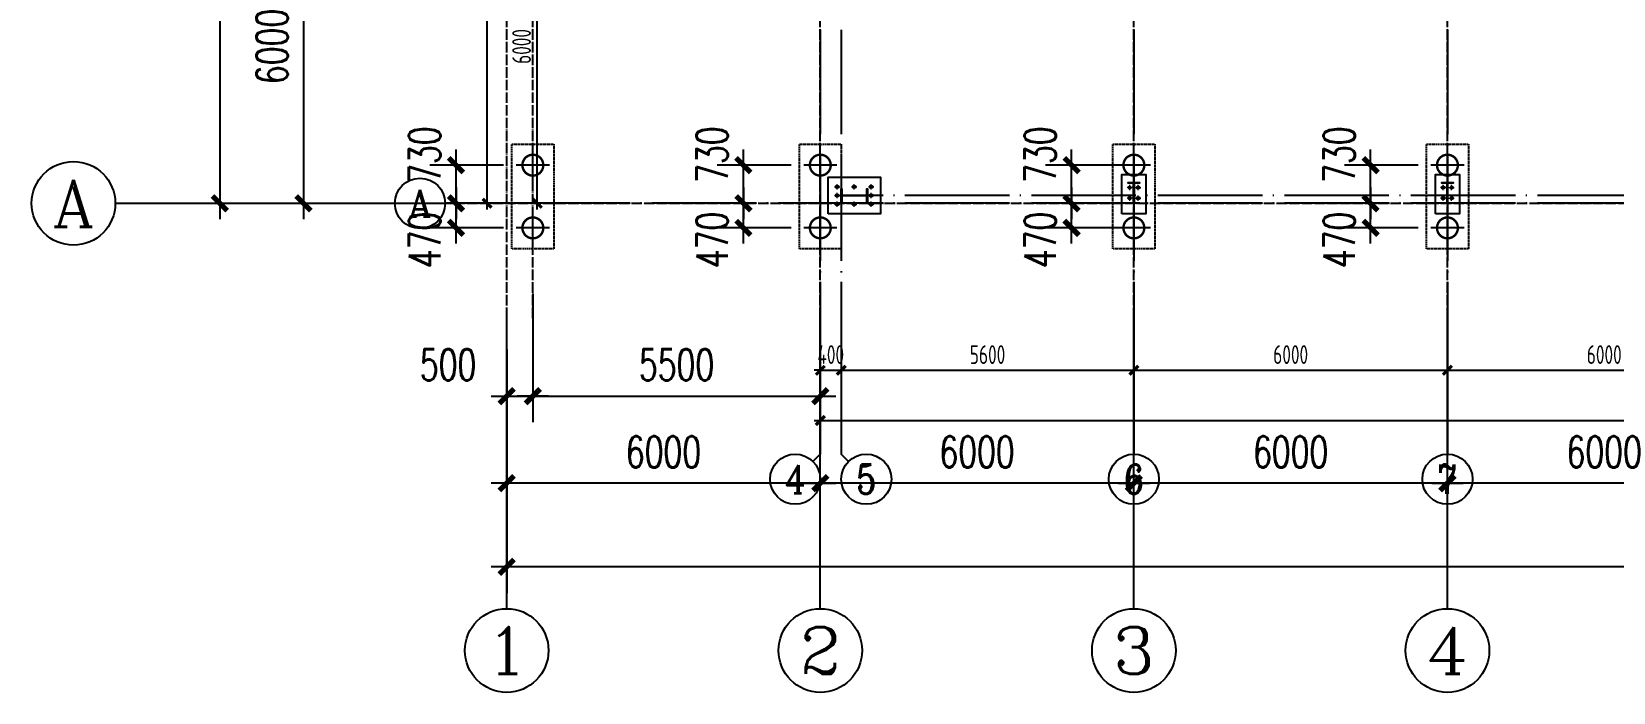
# Model space of a CAD drawing. Extents: x -1389621 to 57380, y -92505 to 283644.
# Drawn here: x -1389621 to -1359356, y -19890 to -7252 of the extents above; entities that cross this region are included whole.
import ezdxf
from ezdxf.enums import TextEntityAlignment as Align

# ---------------------------------------------------------------- set-up
doc = ezdxf.new("R2010")
doc.units = 0
doc.header["$LTSCALE"] = 100
doc.header["$MEASUREMENT"] = 0
for name, pattern in [('CENTERX2', [101.6, 63.5, -12.7, 12.7, -12.7]), ('DASH', [0.35, 0.25, -0.1]), ('DOTE', [2.42, 2, -0.2, 0.02, -0.2])]:
    doc.linetypes.add(name, pattern=pattern)
doc.layers.get('0').update_dxf_attribs({"linetype": 'CONTINUOUS'})
doc.layers.get('Defpoints').update_dxf_attribs({"linetype": 'CONTINUOUS'})
for name, color, linetype in [('11000', 4, 'CONTINUOUS'), ('AXIS', 3, 'CONTINUOUS'), ('AXIS_TEXT', 7, 'CONTINUOUS'), ('DIM', 3, 'CONTINUOUS'), ('DOTE', 1, 'DOTE'), ('PUB_DIM', 3, 'CONTINUOUS'), ('单桩', 6, 'CONTINUOUS'), ('承台', 2, 'CONTINUOUS'), ('柱子', 3, 'CONTINUOUS'), ('短柱', 2, 'CONTINUOUS')]:
    doc.layers.add(name, color=color, linetype=linetype)
doc.layers.add('轴线', color=1, linetype='CENTERX2', lineweight=13)
doc.styles.add('_TCH_AXIS', font='COMPLEX', dxfattribs={"bigfont": 'GBCBIG'})
doc.styles.add('COMPLEX', font='COMPLEX')
doc.styles.add('DIM_FONT', font='SIMPLEX', dxfattribs={"width": 0.7, "bigfont": 'GBCBIG'})
doc.styles.add('TSSD_Dimension', font='tssdeng.shx', dxfattribs={"width": 0.7, "bigfont": 'hztxt.shx'})
doc.dimstyles.new('AXIS200', dxfattribs={"dimscale": 2, "dimtxt": 300, "dimasz": 1, "dimexe": 250, "dimexo": 300, "dimgap": 150, "dimtad": 1, "dimdec": 0, "dimzin": 0, "dimdsep": 46, "dimtxsty": 'DIM_FONT', "dimblk": '_DIMX', "dimcen": 0.09, "dimse1": 1, "dimse2": 1, "dimclrt": 7, "dimadec": 0, "dimazin": 0, "dimtfac": 1, "dimtdec": 0, "dimtix": 1, "dimtmove": 2, "dimatfit": 3, "dimldrblk": '_DIMX', "dimfxl": 0, "dimtolj": 1, "dimtzin": 0, "dimarcsym": 0})
doc.dimstyles.new('DIMA200', dxfattribs={"dimscale": 2, "dimtxt": 300, "dimasz": 1, "dimexe": 250, "dimexo": 300, "dimgap": 150, "dimtad": 1, "dimdec": 0, "dimzin": 0, "dimdsep": 46, "dimtxsty": 'DIM_FONT', "dimblk": '_DIMX', "dimcen": 0.09, "dimse1": 1, "dimclrt": 7, "dimadec": 0, "dimazin": 0, "dimtfac": 1, "dimtdec": 0, "dimtix": 1, "dimtmove": 2, "dimatfit": 3, "dimldrblk": '_DIMX', "dimfxl": 0, "dimtolj": 1, "dimtzin": 0, "dimarcsym": 0})
doc.dimstyles.new('DIMB200', dxfattribs={"dimscale": 2, "dimtxt": 300, "dimasz": 1, "dimexe": 250, "dimexo": 300, "dimgap": 150, "dimtad": 1, "dimdec": 0, "dimzin": 0, "dimdsep": 46, "dimtxsty": 'DIM_FONT', "dimblk": '_DIMX', "dimcen": 0.09, "dimse2": 1, "dimclrt": 7, "dimadec": 0, "dimazin": 0, "dimtfac": 1, "dimtdec": 0, "dimtix": 1, "dimtmove": 2, "dimatfit": 3, "dimldrblk": '_DIMX', "dimfxl": 0, "dimtolj": 1, "dimtzin": 0, "dimarcsym": 0})
doc.dimstyles.new('DIMN200', dxfattribs={"dimscale": 2, "dimtxt": 300, "dimasz": 1, "dimexe": 250, "dimexo": 300, "dimgap": 150, "dimtad": 1, "dimdec": 0, "dimzin": 0, "dimdsep": 46, "dimtxsty": 'DIM_FONT', "dimblk": '_DIMX', "dimcen": 0.09, "dimclrt": 7, "dimadec": 0, "dimazin": 0, "dimtfac": 1, "dimtdec": 0, "dimtix": 1, "dimtmove": 2, "dimatfit": 3, "dimldrblk": '_DIMX', "dimfxl": 0, "dimtolj": 1, "dimtzin": 0, "dimarcsym": 0})
doc.dimstyles.new('TSSD_100_100', dxfattribs={"dimtxt": 300, "dimasz": 100, "dimexe": 100, "dimexo": 250, "dimgap": 100, "dimtad": 1, "dimdec": 0, "dimzin": 0, "dimdsep": 46, "dimtxsty": 'TSSD_Dimension', "dimblk": 'ARCHTICK', "dimblk1": 'ARCHTICK', "dimblk2": 'ARCHTICK', "dimcen": 0, "dimdle": 100, "dimclrt": 7, "dimadec": 0, "dimazin": 0, "dimtfac": 1, "dimtdec": 0, "dimtix": 1, "dimtmove": 2, "dimatfit": 3, "dimfxl": 0, "dimtolj": 1, "dimtzin": 0, "dimarcsym": 0})

# ---------------------------------------------------------------- blocks, each defined once
blk = doc.blocks.new('_ArchTick')
at = {"color": 0, "linetype": 'ByBlock'}
blk.add_lwpolyline([(-0.71, -0.71, 0.5, 0.5, 0), (0.71, 0.71, 0.5, 0.5, 0)], format="xyseb", dxfattribs=at)
blk = doc.blocks.new('*D945')
at = {"layer": 'Defpoints', "color": 0, "ltscale": 100}
for p in [(-450858, 83067), (-449364, 83067), (-449364, 77067)]:
    blk.add_point(p, dxfattribs=at)
at = {"layer": 'DIM', "color": 0, "lineweight": -2, "ltscale": 100}
for p, q in [((-449664, 83067), (-450978, 83067)), ((-450858, 76947), (-450858, 83187)), ((-449664, 77067), (-450978, 77067))]:
    blk.add_line(p, q, dxfattribs=at)
at = {"layer": 'DIM', "color": 0, "lineweight": -2, "ltscale": 100, "xscale": 120, "yscale": 120, "zscale": 120}
for p, rotation in [((-450858, 83067), 90), ((-450858, 77067), 270)]:
    blk.add_blockref('_ArchTick', p, dxfattribs=dict(at, rotation=rotation))
at = {"layer": 'DIM', "color": 7, "ltscale": 100, "insert": (-451158, 80067), "char_height": 360, "attachment_point": 5, "rotation": 90, "style": 'TSSD_Dimension'}
blk.add_mtext('\\A1;6000', dxfattribs=at)
blk = doc.blocks.new('*D957')
at = {"layer": 'Defpoints', "color": 0, "ltscale": 100}
for p in [(-451818, 149067), (-449124, 149067), (-449124, 77067)]:
    blk.add_point(p, dxfattribs=at)
at = {"layer": 'DIM', "color": 0, "lineweight": -2, "ltscale": 100}
for p, q in [((-449424, 149067), (-451938, 149067)), ((-451818, 76947), (-451818, 149187)), ((-449424, 77067), (-451938, 77067))]:
    blk.add_line(p, q, dxfattribs=at)
at = {"layer": 'DIM', "color": 0, "lineweight": -2, "ltscale": 100, "xscale": 120, "yscale": 120, "zscale": 120}
for p, rotation in [((-451818, 149067), 90), ((-451818, 77067), 270)]:
    blk.add_blockref('_ArchTick', p, dxfattribs=dict(at, rotation=rotation))
at = {"layer": 'DIM', "color": 7, "ltscale": 100, "insert": (-452118, 113067), "char_height": 360, "attachment_point": 5, "rotation": 90, "style": 'TSSD_Dimension'}
blk.add_mtext('\\A1;72000', dxfattribs=at)
blk = doc.blocks.new('*D971')
at = {"layer": 'Defpoints', "color": 0, "ltscale": 100}
for p in [(-445442, 75567), (-445042, 75567), (-445042, 73873)]:
    blk.add_point(p, dxfattribs=at)
at = {"layer": 'DIM', "color": 0, "lineweight": -2, "ltscale": 100}
for p, q in [((-445442, 75267), (-445442, 73753)), ((-445042, 75267), (-445042, 73753)), ((-445442, 73873), (-445562, 73873)), ((-445442, 73873), (-445042, 73873)), ((-445042, 73873), (-444922, 73873))]:
    blk.add_line(p, q, dxfattribs=at)
at = {"layer": 'DIM', "color": 0, "lineweight": -2, "ltscale": 100, "xscale": 120, "yscale": 120, "zscale": 120}
blk.add_blockref('_ArchTick', (-445442, 73873), dxfattribs=at)
at = {"layer": 'DIM', "color": 0, "lineweight": -2, "ltscale": 100, "xscale": 120, "yscale": 120, "zscale": 120, "rotation": 180}
blk.add_blockref('_ArchTick', (-445042, 73873), dxfattribs=at)
at = {"layer": 'DIM', "color": 7, "ltscale": 100, "insert": (-445242, 74173), "char_height": 360, "attachment_point": 5, "style": 'TSSD_Dimension'}
blk.add_mtext('\\A1;400', dxfattribs=at)
blk = doc.blocks.new('*D972')
at = {"layer": 'Defpoints', "color": 0, "ltscale": 100}
for p in [(-445042, 75567), (-439442, 75567), (-439442, 73873)]:
    blk.add_point(p, dxfattribs=at)
at = {"layer": 'DIM', "color": 0, "lineweight": -2, "ltscale": 100}
for p, q in [((-445042, 75267), (-445042, 73753)), ((-439442, 75267), (-439442, 73753)), ((-445162, 73873), (-439322, 73873))]:
    blk.add_line(p, q, dxfattribs=at)
at = {"layer": 'DIM', "color": 0, "lineweight": -2, "ltscale": 100, "xscale": 120, "yscale": 120, "zscale": 120, "rotation": 180}
blk.add_blockref('_ArchTick', (-445042, 73873), dxfattribs=at)
at = {"layer": 'DIM', "color": 0, "lineweight": -2, "ltscale": 100, "xscale": 120, "yscale": 120, "zscale": 120}
blk.add_blockref('_ArchTick', (-439442, 73873), dxfattribs=at)
at = {"layer": 'DIM', "color": 7, "ltscale": 100, "insert": (-442242, 74173), "char_height": 360, "attachment_point": 5, "style": 'TSSD_Dimension'}
blk.add_mtext('\\A1;5600', dxfattribs=at)
blk = doc.blocks.new('*D973')
at = {"layer": 'Defpoints', "color": 0, "ltscale": 100}
for p in [(-439442, 75567), (-433442, 75567), (-433442, 73873)]:
    blk.add_point(p, dxfattribs=at)
at = {"layer": 'DIM', "color": 0, "lineweight": -2, "ltscale": 100}
for p, q in [((-439442, 75267), (-439442, 73753)), ((-433442, 75267), (-433442, 73753)), ((-439562, 73873), (-433322, 73873))]:
    blk.add_line(p, q, dxfattribs=at)
at = {"layer": 'DIM', "color": 0, "lineweight": -2, "ltscale": 100, "xscale": 120, "yscale": 120, "zscale": 120, "rotation": 180}
blk.add_blockref('_ArchTick', (-439442, 73873), dxfattribs=at)
at = {"layer": 'DIM', "color": 0, "lineweight": -2, "ltscale": 100, "xscale": 120, "yscale": 120, "zscale": 120}
blk.add_blockref('_ArchTick', (-433442, 73873), dxfattribs=at)
at = {"layer": 'DIM', "color": 7, "ltscale": 100, "insert": (-436442, 74173), "char_height": 360, "attachment_point": 5, "style": 'TSSD_Dimension'}
blk.add_mtext('\\A1;6000', dxfattribs=at)
blk = doc.blocks.new('*D974')
at = {"layer": 'Defpoints', "color": 0, "ltscale": 100}
for p in [(-433442, 75567), (-427442, 75567), (-427442, 73873)]:
    blk.add_point(p, dxfattribs=at)
at = {"layer": 'DIM', "color": 0, "lineweight": -2, "ltscale": 100}
for p, q in [((-433442, 75267), (-433442, 73753)), ((-427442, 75267), (-427442, 73753)), ((-433562, 73873), (-427322, 73873))]:
    blk.add_line(p, q, dxfattribs=at)
at = {"layer": 'DIM', "color": 0, "lineweight": -2, "ltscale": 100, "xscale": 120, "yscale": 120, "zscale": 120, "rotation": 180}
blk.add_blockref('_ArchTick', (-433442, 73873), dxfattribs=at)
at = {"layer": 'DIM', "color": 0, "lineweight": -2, "ltscale": 100, "xscale": 120, "yscale": 120, "zscale": 120}
blk.add_blockref('_ArchTick', (-427442, 73873), dxfattribs=at)
at = {"layer": 'DIM', "color": 7, "ltscale": 100, "insert": (-430442, 74173), "char_height": 360, "attachment_point": 5, "style": 'TSSD_Dimension'}
blk.add_mtext('\\A1;6000', dxfattribs=at)
blk = doc.blocks.new('*D978')
at = {"layer": 'Defpoints', "color": 0, "ltscale": 100}
for p in [(-445442, 75807), (-409442, 75807), (-409442, 72913)]:
    blk.add_point(p, dxfattribs=at)
at = {"layer": 'DIM', "color": 0, "lineweight": -2, "ltscale": 100}
for p, q in [((-445442, 75507), (-445442, 72793)), ((-409442, 75507), (-409442, 72793)), ((-445562, 72913), (-409322, 72913))]:
    blk.add_line(p, q, dxfattribs=at)
at = {"layer": 'DIM', "color": 0, "lineweight": -2, "ltscale": 100, "xscale": 120, "yscale": 120, "zscale": 120, "rotation": 180}
blk.add_blockref('_ArchTick', (-445442, 72913), dxfattribs=at)
at = {"layer": 'DIM', "color": 0, "lineweight": -2, "ltscale": 100, "xscale": 120, "yscale": 120, "zscale": 120}
blk.add_blockref('_ArchTick', (-409442, 72913), dxfattribs=at)
at = {"layer": 'DIM', "color": 7, "ltscale": 100, "insert": (-427442, 73213), "char_height": 360, "attachment_point": 5, "style": 'TSSD_Dimension'}
blk.add_mtext('\\A1;36000', dxfattribs=at)
blk = doc.blocks.new('_AXISO')
blk.add_circle((0, 0), 0.5)
at = {"layer": 'AXIS_TEXT', "style": 'COMPLEX', "width": 1.041667}
blk.add_attdef('A', text='', height=0.56, dxfattribs=at).set_placement((-0.25, -0.28), (0.25, -0.28), align=Align.FIT)
blk = doc.blocks.new('_DIMX')
blk.add_line((-150, 0), (150, 0))
at = {"const_width": 50}
blk.add_lwpolyline([(-70, -70), (70, 70)], dxfattribs=at)
blk = doc.blocks.new('*D1213')
at = {"layer": 'AXIS', "color": 0, "lineweight": -2}
blk.add_line((-1356533, -15890), (-1362529, -15890), dxfattribs=at)
at = {"layer": 'Defpoints', "color": 0}
for p in [(-1362531, -12731), (-1356531, -12731), (-1362531, -15890)]:
    blk.add_point(p, dxfattribs=at)
at = {"layer": 'AXIS', "color": 0, "lineweight": -2, "xscale": 2, "yscale": 2, "zscale": 2, "rotation": 180}
blk.add_blockref('_DIMX', (-1362531, -15890), dxfattribs=at)
at = {"layer": 'AXIS', "color": 0, "lineweight": -2, "xscale": 2, "yscale": 2, "zscale": 2}
blk.add_blockref('_DIMX', (-1356531, -15890), dxfattribs=at)
at = {"layer": 'AXIS', "color": 7, "insert": (-1359531, -15290), "char_height": 600, "attachment_point": 5, "style": 'DIM_FONT'}
blk.add_mtext('\\A1;6000', dxfattribs=at)
blk = doc.blocks.new('*D1214')
at = {"layer": 'AXIS', "color": 0, "lineweight": -2}
for p, q in [((-1380531, -13331), (-1380531, -17990)), ((-1302531, -13331), (-1302531, -17990)), ((-1302533, -17490), (-1380529, -17490))]:
    blk.add_line(p, q, dxfattribs=at)
at = {"layer": 'Defpoints', "color": 0}
for p in [(-1380531, -12731), (-1302531, -12731), (-1380531, -17490)]:
    blk.add_point(p, dxfattribs=at)
at = {"layer": 'AXIS', "color": 0, "lineweight": -2, "xscale": 2, "yscale": 2, "zscale": 2, "rotation": 180}
blk.add_blockref('_DIMX', (-1380531, -17490), dxfattribs=at)
at = {"layer": 'AXIS', "color": 0, "lineweight": -2, "xscale": 2, "yscale": 2, "zscale": 2}
blk.add_blockref('_DIMX', (-1302531, -17490), dxfattribs=at)
at = {"layer": 'AXIS', "color": 7, "insert": (-1341531, -16890), "char_height": 600, "attachment_point": 5, "style": 'DIM_FONT'}
blk.add_mtext('\\A1;78000', dxfattribs=at)
blk = doc.blocks.new('*D1175')
at = {"layer": 'AXIS', "color": 0, "lineweight": -2}
blk.add_line((-1374533, -15890), (-1380529, -15890), dxfattribs=at)
at = {"layer": 'Defpoints', "color": 0}
for p in [(-1380531, -12731), (-1374531, -12731), (-1380531, -15890)]:
    blk.add_point(p, dxfattribs=at)
at = {"layer": 'AXIS', "color": 0, "lineweight": -2, "xscale": 2, "yscale": 2, "zscale": 2, "rotation": 180}
blk.add_blockref('_DIMX', (-1380531, -15890), dxfattribs=at)
at = {"layer": 'AXIS', "color": 0, "lineweight": -2, "xscale": 2, "yscale": 2, "zscale": 2}
blk.add_blockref('_DIMX', (-1374531, -15890), dxfattribs=at)
at = {"layer": 'AXIS', "color": 7, "insert": (-1377531, -15290), "char_height": 600, "attachment_point": 5, "style": 'DIM_FONT'}
blk.add_mtext('\\A1;6000', dxfattribs=at)
blk = doc.blocks.new('*D1176')
at = {"layer": 'AXIS', "color": 0, "lineweight": -2}
blk.add_line((-1368533, -15890), (-1374529, -15890), dxfattribs=at)
at = {"layer": 'Defpoints', "color": 0}
for p in [(-1374531, -12731), (-1368531, -12731), (-1374531, -15890)]:
    blk.add_point(p, dxfattribs=at)
at = {"layer": 'AXIS', "color": 0, "lineweight": -2, "xscale": 2, "yscale": 2, "zscale": 2, "rotation": 180}
blk.add_blockref('_DIMX', (-1374531, -15890), dxfattribs=at)
at = {"layer": 'AXIS', "color": 0, "lineweight": -2, "xscale": 2, "yscale": 2, "zscale": 2}
blk.add_blockref('_DIMX', (-1368531, -15890), dxfattribs=at)
at = {"layer": 'AXIS', "color": 7, "insert": (-1371531, -15290), "char_height": 600, "attachment_point": 5, "style": 'DIM_FONT'}
blk.add_mtext('\\A1;6000', dxfattribs=at)
blk = doc.blocks.new('*D1177')
at = {"layer": 'AXIS', "color": 0, "lineweight": -2}
blk.add_line((-1362533, -15890), (-1368529, -15890), dxfattribs=at)
at = {"layer": 'Defpoints', "color": 0}
for p in [(-1368531, -12731), (-1362531, -12731), (-1368531, -15890)]:
    blk.add_point(p, dxfattribs=at)
at = {"layer": 'AXIS', "color": 0, "lineweight": -2, "xscale": 2, "yscale": 2, "zscale": 2, "rotation": 180}
blk.add_blockref('_DIMX', (-1368531, -15890), dxfattribs=at)
at = {"layer": 'AXIS', "color": 0, "lineweight": -2, "xscale": 2, "yscale": 2, "zscale": 2}
blk.add_blockref('_DIMX', (-1362531, -15890), dxfattribs=at)
at = {"layer": 'AXIS', "color": 7, "insert": (-1365531, -15290), "char_height": 600, "attachment_point": 5, "style": 'DIM_FONT'}
blk.add_mtext('\\A1;6000', dxfattribs=at)
blk = doc.blocks.new('*D1178')
at = {"layer": 'AXIS', "color": 0, "lineweight": -2}
blk.add_line((-1384421, -4538), (-1384421, -10534), dxfattribs=at)
at = {"layer": 'Defpoints', "color": 0}
for p in [(-1381531, -4536), (-1384421, -10536), (-1381531, -10536)]:
    blk.add_point(p, dxfattribs=at)
at = {"layer": 'AXIS', "color": 0, "lineweight": -2, "xscale": 2, "yscale": 2, "zscale": 2}
for p, rotation in [((-1384421, -4536), 90), ((-1384421, -10536), 270)]:
    blk.add_blockref('_DIMX', p, dxfattribs=dict(at, rotation=rotation))
at = {"layer": 'AXIS', "color": 7, "insert": (-1385021, -7536), "char_height": 600, "attachment_point": 5, "rotation": 90, "style": 'DIM_FONT'}
blk.add_mtext('\\A1;6000', dxfattribs=at)
blk = doc.blocks.new('*D1180')
at = {"layer": 'AXIS', "color": 0, "lineweight": -2}
blk.add_line((-1386021, 61462), (-1386021, -10534), dxfattribs=at)
at = {"layer": 'Defpoints', "color": 0}
for p in [(-1381531, 61464), (-1386021, -10536), (-1381531, -10536)]:
    blk.add_point(p, dxfattribs=at)
at = {"layer": 'AXIS', "color": 0, "lineweight": -2, "xscale": 2, "yscale": 2, "zscale": 2}
for p, rotation in [((-1386021, 61464), 90), ((-1386021, -10536), 270)]:
    blk.add_blockref('_DIMX', p, dxfattribs=dict(at, rotation=rotation))
at = {"layer": 'AXIS', "color": 7, "insert": (-1386621, 25464), "char_height": 600, "attachment_point": 5, "rotation": 90, "style": 'DIM_FONT'}
blk.add_mtext('\\A1;72000', dxfattribs=at)
blk = doc.blocks.new('*D1134')
at = {"layer": 'Defpoints', "color": 0}
for p in [(-1380531, -11663), (-1380031, -11663), (-1380031, -14224)]:
    blk.add_point(p, dxfattribs=at)
at = {"layer": 'PUB_DIM', "color": 0, "lineweight": -2}
for p, q in [((-1380031, -12263), (-1380031, -14724)), ((-1380533, -14224), (-1380535, -14224)), ((-1380531, -14224), (-1380031, -14224)), ((-1380029, -14224), (-1380027, -14224))]:
    blk.add_line(p, q, dxfattribs=at)
at = {"layer": 'PUB_DIM', "color": 0, "lineweight": -2, "xscale": 2, "yscale": 2, "zscale": 2}
blk.add_blockref('_DIMX', (-1380531, -14224), dxfattribs=at)
at = {"layer": 'PUB_DIM', "color": 0, "lineweight": -2, "xscale": 2, "yscale": 2, "zscale": 2, "rotation": 180}
blk.add_blockref('_DIMX', (-1380031, -14224), dxfattribs=at)
at = {"layer": 'PUB_DIM', "color": 7, "insert": (-1381652, -13624), "char_height": 600, "attachment_point": 5, "style": 'DIM_FONT'}
blk.add_mtext('\\A1;500', dxfattribs=at)
blk = doc.blocks.new('*D1135')
at = {"layer": 'Defpoints', "color": 0}
for p in [(-1380031, -11663), (-1374531, -11663), (-1374531, -14224)]:
    blk.add_point(p, dxfattribs=at)
at = {"layer": 'PUB_DIM', "color": 0, "lineweight": -2}
for p, q in [((-1380031, -12263), (-1380031, -14724)), ((-1380029, -14224), (-1374533, -14224))]:
    blk.add_line(p, q, dxfattribs=at)
at = {"layer": 'PUB_DIM', "color": 0, "lineweight": -2, "xscale": 2, "yscale": 2, "zscale": 2, "rotation": 180}
blk.add_blockref('_DIMX', (-1380031, -14224), dxfattribs=at)
at = {"layer": 'PUB_DIM', "color": 0, "lineweight": -2, "xscale": 2, "yscale": 2, "zscale": 2}
blk.add_blockref('_DIMX', (-1374531, -14224), dxfattribs=at)
at = {"layer": 'PUB_DIM', "color": 7, "insert": (-1377281, -13624), "char_height": 600, "attachment_point": 5, "style": 'DIM_FONT'}
blk.add_mtext('\\A1;5500', dxfattribs=at)
blk = doc.blocks.new('*D1109')
at = {"layer": 'Defpoints', "color": 0}
for p in [(-1364001, -9806), (-1362491, -9806), (-1362491, -10536)]:
    blk.add_point(p, dxfattribs=at)
at = {"layer": 'PUB_DIM', "color": 0, "lineweight": -2}
for p, q in [((-1363091, -9806), (-1364501, -9806)), ((-1364001, -10534), (-1364001, -9808))]:
    blk.add_line(p, q, dxfattribs=at)
at = {"layer": 'PUB_DIM', "color": 0, "lineweight": -2, "xscale": 2, "yscale": 2, "zscale": 2}
for p, rotation in [((-1364001, -9806), 90), ((-1364001, -10536), 270)]:
    blk.add_blockref('_DIMX', p, dxfattribs=dict(at, rotation=rotation))
at = {"layer": 'PUB_DIM', "color": 7, "insert": (-1364601, -9604), "char_height": 600, "attachment_point": 5, "rotation": 90, "style": 'DIM_FONT'}
blk.add_mtext('\\A1;730', dxfattribs=at)
blk = doc.blocks.new('*D1110')
at = {"layer": 'Defpoints', "color": 0}
for p in [(-1364001, -10536), (-1362491, -10536), (-1362491, -11006)]:
    blk.add_point(p, dxfattribs=at)
at = {"layer": 'PUB_DIM', "color": 0, "lineweight": -2}
for p, q in [((-1364001, -10534), (-1364001, -10532)), ((-1364001, -11006), (-1364001, -10536)), ((-1363091, -11006), (-1364501, -11006)), ((-1364001, -11008), (-1364001, -11010))]:
    blk.add_line(p, q, dxfattribs=at)
at = {"layer": 'PUB_DIM', "color": 0, "lineweight": -2, "xscale": 2, "yscale": 2, "zscale": 2}
for p, rotation in [((-1364001, -10536), 270), ((-1364001, -11006), 90)]:
    blk.add_blockref('_DIMX', p, dxfattribs=dict(at, rotation=rotation))
at = {"layer": 'PUB_DIM', "color": 7, "insert": (-1364601, -11236), "char_height": 600, "attachment_point": 5, "rotation": 90, "style": 'DIM_FONT'}
blk.add_mtext('\\A1;470', dxfattribs=at)
blk = doc.blocks.new('U_B0HTE')
at = {"layer": '单桩'}
for p, q in [((0, 269.25), (0, -269.25)), ((-269.25, 0), (269.25, 0))]:
    blk.add_line(p, q, dxfattribs=at)
at = {"layer": '单桩', "const_width": 38.5}
blk.add_lwpolyline([(-169.25, 0, 1), (169.25, 0, 1)], format="xyb", close=True, dxfattribs=at)
at = {"style": 'DIM_FONT', "width": 0.8, "flags": 9}
for tag in ['YSIZE', 'XSIZE']:
    blk.add_attdef(tag, (0, 0), '', height=0.5, dxfattribs=at)
blk = doc.blocks.new('*D1047')
at = {"layer": 'Defpoints', "color": 0}
for p in [(-1369723, -10536), (-1368213, -10536), (-1368213, -11006)]:
    blk.add_point(p, dxfattribs=at)
at = {"layer": 'PUB_DIM', "color": 0, "lineweight": -2}
for p, q in [((-1369723, -10534), (-1369723, -10532)), ((-1369723, -11006), (-1369723, -10536)), ((-1368813, -11006), (-1370223, -11006)), ((-1369723, -11008), (-1369723, -11010))]:
    blk.add_line(p, q, dxfattribs=at)
at = {"layer": 'PUB_DIM', "color": 0, "lineweight": -2, "xscale": 2, "yscale": 2, "zscale": 2}
for p, rotation in [((-1369723, -10536), 270), ((-1369723, -11006), 90)]:
    blk.add_blockref('_DIMX', p, dxfattribs=dict(at, rotation=rotation))
at = {"layer": 'PUB_DIM', "color": 7, "insert": (-1370323, -11236), "char_height": 600, "attachment_point": 5, "rotation": 90, "style": 'DIM_FONT'}
blk.add_mtext('\\A1;470', dxfattribs=at)
blk = doc.blocks.new('*D1048')
at = {"layer": 'Defpoints', "color": 0}
for p in [(-1369723, -9806), (-1368213, -9806), (-1368213, -10536)]:
    blk.add_point(p, dxfattribs=at)
at = {"layer": 'PUB_DIM', "color": 0, "lineweight": -2}
for p, q in [((-1368813, -9806), (-1370223, -9806)), ((-1369723, -10534), (-1369723, -9808))]:
    blk.add_line(p, q, dxfattribs=at)
at = {"layer": 'PUB_DIM', "color": 0, "lineweight": -2, "xscale": 2, "yscale": 2, "zscale": 2}
for p, rotation in [((-1369723, -9806), 90), ((-1369723, -10536), 270)]:
    blk.add_blockref('_DIMX', p, dxfattribs=dict(at, rotation=rotation))
at = {"layer": 'PUB_DIM', "color": 7, "insert": (-1370323, -9604), "char_height": 600, "attachment_point": 5, "rotation": 90, "style": 'DIM_FONT'}
blk.add_mtext('\\A1;730', dxfattribs=at)
blk = doc.blocks.new('*D1049')
at = {"layer": 'Defpoints', "color": 0}
for p in [(-1376001, -10536), (-1374491, -10536), (-1374491, -11006)]:
    blk.add_point(p, dxfattribs=at)
at = {"layer": 'PUB_DIM', "color": 0, "lineweight": -2}
for p, q in [((-1376001, -10534), (-1376001, -10532)), ((-1376001, -11006), (-1376001, -10536)), ((-1375091, -11006), (-1376501, -11006)), ((-1376001, -11008), (-1376001, -11010))]:
    blk.add_line(p, q, dxfattribs=at)
at = {"layer": 'PUB_DIM', "color": 0, "lineweight": -2, "xscale": 2, "yscale": 2, "zscale": 2}
for p, rotation in [((-1376001, -10536), 270), ((-1376001, -11006), 90)]:
    blk.add_blockref('_DIMX', p, dxfattribs=dict(at, rotation=rotation))
at = {"layer": 'PUB_DIM', "color": 7, "insert": (-1376601, -11236), "char_height": 600, "attachment_point": 5, "rotation": 90, "style": 'DIM_FONT'}
blk.add_mtext('\\A1;470', dxfattribs=at)
blk = doc.blocks.new('*D1050')
at = {"layer": 'Defpoints', "color": 0}
for p in [(-1376001, -9806), (-1374491, -9806), (-1374491, -10536)]:
    blk.add_point(p, dxfattribs=at)
at = {"layer": 'PUB_DIM', "color": 0, "lineweight": -2}
for p, q in [((-1375091, -9806), (-1376501, -9806)), ((-1376001, -10534), (-1376001, -9808))]:
    blk.add_line(p, q, dxfattribs=at)
at = {"layer": 'PUB_DIM', "color": 0, "lineweight": -2, "xscale": 2, "yscale": 2, "zscale": 2}
for p, rotation in [((-1376001, -9806), 90), ((-1376001, -10536), 270)]:
    blk.add_blockref('_DIMX', p, dxfattribs=dict(at, rotation=rotation))
at = {"layer": 'PUB_DIM', "color": 7, "insert": (-1376601, -9604), "char_height": 600, "attachment_point": 5, "rotation": 90, "style": 'DIM_FONT'}
blk.add_mtext('\\A1;730', dxfattribs=at)
blk = doc.blocks.new('*D1051')
at = {"layer": 'Defpoints', "color": 0}
for p in [(-1381501, -9806), (-1379991, -9806), (-1379991, -10536)]:
    blk.add_point(p, dxfattribs=at)
at = {"layer": 'PUB_DIM', "color": 0, "lineweight": -2}
for p, q in [((-1380591, -9806), (-1382001, -9806)), ((-1381501, -10534), (-1381501, -9808))]:
    blk.add_line(p, q, dxfattribs=at)
at = {"layer": 'PUB_DIM', "color": 0, "lineweight": -2, "xscale": 2, "yscale": 2, "zscale": 2}
for p, rotation in [((-1381501, -9806), 90), ((-1381501, -10536), 270)]:
    blk.add_blockref('_DIMX', p, dxfattribs=dict(at, rotation=rotation))
at = {"layer": 'PUB_DIM', "color": 7, "insert": (-1382101, -9604), "char_height": 600, "attachment_point": 5, "rotation": 90, "style": 'DIM_FONT'}
blk.add_mtext('\\A1;730', dxfattribs=at)
blk = doc.blocks.new('*D1052')
at = {"layer": 'Defpoints', "color": 0}
for p in [(-1381501, -10536), (-1379991, -10536), (-1379991, -11006)]:
    blk.add_point(p, dxfattribs=at)
at = {"layer": 'PUB_DIM', "color": 0, "lineweight": -2}
for p, q in [((-1381501, -10534), (-1381501, -10532)), ((-1381501, -11006), (-1381501, -10536)), ((-1380591, -11006), (-1382001, -11006)), ((-1381501, -11008), (-1381501, -11010))]:
    blk.add_line(p, q, dxfattribs=at)
at = {"layer": 'PUB_DIM', "color": 0, "lineweight": -2, "xscale": 2, "yscale": 2, "zscale": 2}
for p, rotation in [((-1381501, -10536), 270), ((-1381501, -11006), 90)]:
    blk.add_blockref('_DIMX', p, dxfattribs=dict(at, rotation=rotation))
at = {"layer": 'PUB_DIM', "color": 7, "insert": (-1382101, -11236), "char_height": 600, "attachment_point": 5, "rotation": 90, "style": 'DIM_FONT'}
blk.add_mtext('\\A1;470', dxfattribs=at)
blk = doc.blocks.new('A$C1196324F')
h = blk.add_hatch(color=256)
edge = h.paths.add_edge_path()
edge.add_arc((8464.7, 6072.3), 26, 0, 360)
h = blk.add_hatch(color=256)
edge = h.paths.add_edge_path()
edge.add_arc((8789.7, 6072.3), 26, 0, 360)
h = blk.add_hatch(color=256)
edge = h.paths.add_edge_path()
edge.add_arc((9114.7, 6072.3), 26, 0, 360)
h = blk.add_hatch(color=256)
edge = h.paths.add_edge_path()
edge.add_arc((14059.7, 6057.3), 26, 0, 360)
h = blk.add_hatch(color=256)
edge = h.paths.add_edge_path()
edge.add_arc((14219.7, 6057.3), 26, 0, 360)
h = blk.add_hatch(color=256)
edge = h.paths.add_edge_path()
edge.add_arc((20059.7, 6057.3), 26, 0, 360)
h = blk.add_hatch(color=256)
edge = h.paths.add_edge_path()
edge.add_arc((20219.7, 6057.3), 26, 0, 360)
h = blk.add_hatch(color=256)
edge = h.paths.add_edge_path()
edge.add_arc((8464.7, 5907.3), 26, 0, 360)
h = blk.add_hatch(color=256)
edge = h.paths.add_edge_path()
edge.add_arc((8464.7, 5742.3), 26, 0, 360)
h = blk.add_hatch(color=256)
edge = h.paths.add_edge_path()
edge.add_arc((8789.7, 5742.3), 26, 0, 360)
h = blk.add_hatch(color=256)
edge = h.paths.add_edge_path()
edge.add_arc((9114.7, 5907.3), 26, 0, 360)
h = blk.add_hatch(color=256)
edge = h.paths.add_edge_path()
edge.add_arc((9114.7, 5742.3), 26, 0, 360)
h = blk.add_hatch(color=256)
edge = h.paths.add_edge_path()
edge.add_arc((14059.7, 5857.3), 26, 0, 360)
h = blk.add_hatch(color=256)
edge = h.paths.add_edge_path()
edge.add_arc((14219.7, 5857.3), 26, 0, 360)
h = blk.add_hatch(color=256)
edge = h.paths.add_edge_path()
edge.add_arc((20059.7, 5857.3), 26, 0, 360)
h = blk.add_hatch(color=256)
edge = h.paths.add_edge_path()
edge.add_arc((20219.7, 5857.3), 26, 0, 360)
at = {"layer": '11000'}
for centre in [(8464.7, 6072.3), (8789.7, 6072.3), (9114.7, 6072.3), (14059.7, 6057.3), (14219.7, 6057.3), (20059.7, 6057.3), (20219.7, 6057.3), (8464.7, 5907.3), (8464.7, 5742.3), (8789.7, 5742.3), (9114.7, 5907.3), (9114.7, 5742.3), (14059.7, 5857.3), (14219.7, 5857.3), (20059.7, 5857.3), (20219.7, 5857.3)]:
    blk.add_circle(centre, 26, dxfattribs=at)
at = {"layer": 'AXIS'}
for p, q in [((4217.7, 5757.3), (960, 5757.3)), ((8139.7, 4257.3), (8139.7, 960)), ((8539.7, 4257.3), (8539.7, 960)), ((14139.7, 4257.3), (14139.7, 960)), ((20139.7, 4257.3), (20139.7, 960)), ((7999.2, 819.4), (8139.7, 960)), ((8680.3, 819.4), (8539.7, 960))]:
    blk.add_line(p, q, dxfattribs=at)
at = {"layer": 'DOTE', "linetype": 'DOTE', "ltscale": 10}
for p, q in [((8139.7, 79257.3), (8139.7, 4257.3)), ((8539.7, 79257.3), (8539.7, 4257.3)), ((14139.7, 79257.3), (14139.7, 4257.3)), ((20139.7, 79257.3), (20139.7, 4257.3)), ((45639.7, 5757.3), (4217.7, 5757.3)), ((45639.7, 5907.3), (8539.7, 5907.3))]:
    blk.add_line(p, q, dxfattribs=at)
at = {"layer": '柱子', "ltscale": 100}
for points in [[(14143.7, 5769.3), (14249.7, 5769.3), (14249.7, 5757.3), (14029.7, 5757.3), (14029.7, 5769.3), (14135.7, 5769.3), (14135.7, 6145.3), (14029.7, 6145.3), (14029.7, 6157.3), (14249.7, 6157.3), (14249.7, 6145.3), (14143.7, 6145.3)], [(20143.7, 5769.3), (20249.7, 5769.3), (20249.7, 5757.3), (20029.7, 5757.3), (20029.7, 5769.3), (20135.7, 5769.3), (20135.7, 6145.3), (20029.7, 6145.3), (20029.7, 6157.3), (20249.7, 6157.3), (20249.7, 6145.3), (20143.7, 6145.3)], [(8551.7, 5903.3), (8551.7, 5777.3), (8539.7, 5777.3), (8539.7, 6037.3), (8551.7, 6037.3), (8551.7, 5911.3), (9027.7, 5911.3), (9027.7, 6037.3), (9039.7, 6037.3), (9039.7, 5777.3), (9027.7, 5777.3), (9027.7, 5903.3)]]:
    blk.add_lwpolyline(points, close=True, dxfattribs=at)
at = {"layer": '短柱', "ltscale": 100}
for points in [[(8289.7, 5557.3), (8289.7, 6257.3), (9289.7, 6257.3), (9289.7, 5557.3)], [(13909.7, 5557.3), (13909.7, 6307.3), (14369.7, 6307.3), (14369.7, 5557.3)], [(19909.7, 5557.3), (19909.7, 6307.3), (20369.7, 6307.3), (20369.7, 5557.3)]]:
    blk.add_lwpolyline(points, close=True, dxfattribs=at)
at = {"layer": '轴线'}
for p, q in [((8413.7, 6072.3), (8515.7, 6072.3)), ((8464.7, 6021.3), (8464.7, 6123.3)), ((8738.7, 6072.3), (8840.7, 6072.3)), ((8789.7, 6021.3), (8789.7, 6123.3)), ((9063.7, 6072.3), (9165.7, 6072.3)), ((9114.7, 6021.3), (9114.7, 6123.3)), ((14110.7, 6057.3), (14008.7, 6057.3)), ((14059.7, 6006.3), (14059.7, 6108.3)), ((14168.7, 6057.3), (14270.7, 6057.3)), ((14219.7, 6006.3), (14219.7, 6108.3)), ((20110.7, 6057.3), (20008.7, 6057.3)), ((20059.7, 6006.3), (20059.7, 6108.3)), ((20168.7, 6057.3), (20270.7, 6057.3)), ((20219.7, 6006.3), (20219.7, 6108.3)), ((8413.7, 5907.3), (8515.7, 5907.3)), ((8464.7, 5856.3), (8464.7, 5958.3)), ((8464.7, 5691.3), (8464.7, 5793.3)), ((8789.7, 5691.3), (8789.7, 5793.3)), ((9063.7, 5907.3), (9165.7, 5907.3)), ((9114.7, 5856.3), (9114.7, 5958.3)), ((9114.7, 5691.3), (9114.7, 5793.3)), ((14110.7, 5857.3), (14008.7, 5857.3)), ((14059.7, 5806.3), (14059.7, 5908.3)), ((14168.7, 5857.3), (14270.7, 5857.3)), ((14219.7, 5806.3), (14219.7, 5908.3)), ((20110.7, 5857.3), (20008.7, 5857.3)), ((20059.7, 5806.3), (20059.7, 5908.3)), ((20168.7, 5857.3), (20270.7, 5857.3)), ((20219.7, 5806.3), (20219.7, 5908.3)), ((8413.7, 5742.3), (8515.7, 5742.3)), ((8738.7, 5742.3), (8840.7, 5742.3)), ((9063.7, 5742.3), (9165.7, 5742.3))]:
    blk.add_line(p, q, dxfattribs=at)
at = {"layer": 'AXIS'}
ref = blk.add_blockref('_AXISO', (480, 5757.3), dxfattribs=dict(at, xscale=960, yscale=960, zscale=960))
ref.add_attrib('A', 'A', dxfattribs={"layer": 'AXIS_TEXT', "ltscale": 0.5, "height": 510.2, "style": '_TCH_AXIS'}).set_placement((261.3, 5502.2), (698.7, 5502.2), align=Align.FIT)
ref = blk.add_blockref('_AXISO', (7659.7, 480), dxfattribs=dict(at, xscale=960, yscale=960, zscale=960))
ref.add_attrib('A', '4', dxfattribs={"layer": 'AXIS_TEXT', "ltscale": 0.5, "height": 534.5, "style": '_TCH_AXIS'}).set_placement((7456.1, 212.7), (7863.4, 212.7), align=Align.FIT)
ref = blk.add_blockref('_AXISO', (9019.7, 480), dxfattribs=dict(at, xscale=960, yscale=960, zscale=960))
ref.add_attrib('A', '5', dxfattribs={"layer": 'AXIS_TEXT', "ltscale": 0.5, "height": 559.1, "style": '_TCH_AXIS'}).set_placement((8833.4, 200.4), (9206.1, 200.4), align=Align.FIT)
ref = blk.add_blockref('_AXISO', (14139.7, 480), dxfattribs=dict(at, xscale=960, yscale=960, zscale=960))
ref.add_attrib('A', '6', dxfattribs={"layer": 'AXIS_TEXT', "ltscale": 0.5, "height": 559.1, "style": '_TCH_AXIS'}).set_placement((13953.4, 200.4), (14326.1, 200.4), align=Align.FIT)
ref = blk.add_blockref('_AXISO', (20139.7, 480), dxfattribs=dict(at, xscale=960, yscale=960, zscale=960))
ref.add_attrib('A', '7', dxfattribs={"layer": 'AXIS_TEXT', "ltscale": 0.5, "height": 559.1, "style": '_TCH_AXIS'}).set_placement((19953.4, 200.4), (20326.1, 200.4), align=Align.FIT)
at = {"layer": 'DIM', "ltscale": 100}
for p1, p2, distance, picture, middle in [((4457.7, 5757.3), (4457.7, 77757.3), 2694, '*D957', (1463.7, 41757.3)), ((4217.7, 5757.3), (4217.7, 11757.3), 1494, '*D945', (2423.7, 8757.3)), ((8139.7, 4257.3), (8539.7, 4257.3), -1693.5, '*D971', (8339.7, 2863.9)), ((8139.7, 4497.3), (44139.7, 4497.3), -2893.5, '*D978', (26139.7, 1903.9)), ((8539.7, 4257.3), (14139.7, 4257.3), -1693.5, '*D972', (11339.7, 2863.9)), ((14139.7, 4257.3), (20139.7, 4257.3), -1693.5, '*D973', (17139.7, 2863.9)), ((20139.7, 4257.3), (26139.7, 4257.3), -1693.5, '*D974', (23139.7, 2863.9))]:
    dim = blk.add_aligned_dim(p1=p1, p2=p2, distance=distance, dimstyle='TSSD_100_100', override={"dimscale": 1.2}, dxfattribs=at)
    dim.commit()
    dim.dimension.update_dxf_attribs({"geometry": picture, "text_midpoint": middle, "insert": (453582, -71309.2)})

msp = doc.modelspace()

# ---------------------------------------------------------------- linework, layer by layer
at = {"layer": 'AXIS'}
for p, q in [((-1388021.154, -10535.852), (-1381530.64, -10535.852)), ((-1380530.64, -18289.52), (-1380530.64, -12730.667)), ((-1374530.64, -18289.52), (-1374530.64, -12730.667)), ((-1368530.64, -18289.52), (-1368530.64, -12730.667)), ((-1362530.64, -18289.52), (-1362530.64, -12730.667))]:
    msp.add_line(p, q, dxfattribs=at)
at = {"layer": 'DOTE'}
for p, q in [((-1380530.64, -12730.667), (-1380530.64, 62464.148)), ((-1380030.64, -12730.667), (-1380030.64, 62464.148)), ((-1374530.64, -12730.667), (-1374530.64, 62464.148)), ((-1368530.64, -12730.667), (-1368530.64, 62464.148)), ((-1362530.64, -12730.667), (-1362530.64, 62464.148)), ((-1381530.64, -10535.852), (-1301530.64, -10535.852))]:
    msp.add_line(p, q, dxfattribs=at)
at = {"layer": '承台', "linetype": 'DASH'}
for p, q in [((-1380430.64, -11405.852), (-1380430.64, -9405.852)), ((-1380430.64, -9405.852), (-1379630.64, -9405.852)), ((-1379630.64, -9405.852), (-1379630.64, -11405.852)), ((-1374930.64, -9405.852), (-1374130.64, -9405.852)), ((-1374930.64, -11405.852), (-1374930.64, -9405.852)), ((-1374130.64, -9405.852), (-1374130.64, -11405.852)), ((-1368930.64, -9405.852), (-1368130.64, -9405.852)), ((-1368930.64, -11405.852), (-1368930.64, -9405.852)), ((-1368130.64, -9405.852), (-1368130.64, -11405.852)), ((-1362930.64, -11405.852), (-1362930.64, -9405.852)), ((-1362930.64, -9405.852), (-1362130.64, -9405.852)), ((-1362130.64, -9405.852), (-1362130.64, -11405.852)), ((-1379630.64, -11405.852), (-1380430.64, -11405.852)), ((-1374130.64, -11405.852), (-1374930.64, -11405.852)), ((-1368130.64, -11405.852), (-1368930.64, -11405.852)), ((-1362130.64, -11405.852), (-1362930.64, -11405.852))]:
    msp.add_line(p, q, dxfattribs=at)

# ---------------------------------------------------------------- block references
at = {"layer": 'AXIS', "xscale": 1600, "yscale": 1600, "zscale": 1600}
msp.add_blockref('_AXISO', (-1388821.154, -10535.852), dxfattribs=at).add_auto_attribs({'A': 'A'})
at = {"layer": 'AXIS'}
ref = msp.add_blockref('_AXISO', (-1380530.64, -19089.52), dxfattribs=dict(at, xscale=1600, yscale=1600, zscale=1600))
ref.add_attrib('A', '1', dxfattribs={"layer": 'AXIS_TEXT', "height": 896, "style": 'COMPLEX', "width": 2.083333}).set_placement((-1380930.64, -19537.52), (-1380130.64, -19537.52), align=Align.FIT)
ref = msp.add_blockref('_AXISO', (-1374530.64, -19089.52), dxfattribs=dict(at, xscale=1600, yscale=1600, zscale=1600))
ref.add_attrib('A', '2', dxfattribs={"layer": 'AXIS_TEXT', "height": 896, "style": 'COMPLEX', "width": 1.339286}).set_placement((-1374930.64, -19537.52), (-1374130.64, -19537.52), align=Align.FIT)
ref = msp.add_blockref('_AXISO', (-1368530.64, -19089.52), dxfattribs=dict(at, xscale=1600, yscale=1600, zscale=1600))
ref.add_attrib('A', '3', dxfattribs={"layer": 'AXIS_TEXT', "height": 896, "style": 'COMPLEX', "width": 1.339286}).set_placement((-1368930.64, -19537.52), (-1368130.64, -19537.52), align=Align.FIT)
ref = msp.add_blockref('_AXISO', (-1362530.64, -19089.52), dxfattribs=dict(at, xscale=1600, yscale=1600, zscale=1600))
ref.add_attrib('A', '4', dxfattribs={"layer": 'AXIS_TEXT', "height": 896, "style": 'COMPLEX', "width": 1.171875}).set_placement((-1362930.64, -19537.52), (-1362130.64, -19537.52), align=Align.FIT)
at = {"layer": '单桩', "xscale": 1.18, "yscale": 1.18, "zscale": 1.18, "rotation": 180}
for p in [(-1380030.64, -9805.852), (-1374530.64, -9805.852), (-1368530.64, -9805.852), (-1362530.64, -9805.852), (-1380030.64, -11005.852), (-1374530.64, -11005.852), (-1368530.64, -11005.852), (-1362530.64, -11005.852)]:
    msp.add_blockref('U_B0HTE', p, dxfattribs=at)
at = {"layer": '短柱', "ltscale": 100}
msp.add_blockref('A$C1196324F', (-1382670.382, -16293.201), dxfattribs=at)

# ---------------------------------------------------------------- dimensions: what is measured, and where the dimension line sits
at = {"layer": 'AXIS'}
for p1, p2, distance, dimstyle, picture, middle in [((-1381530.64, 61464.148), (-1381530.64, -10535.852), -4490.514, 'AXIS200', '*D1180', (-1386621.154, 25464.148)), ((-1302530.64, -12730.667), (-1380530.64, -12730.667), 4758.853, 'DIMN200', '*D1214', (-1341530.64, -16889.52))]:
    dim = msp.add_aligned_dim(p1=p1, p2=p2, distance=distance, dimstyle=dimstyle, dxfattribs=at)
    dim.commit()
    dim.dimension.update_dxf_attribs({"geometry": picture, "text_midpoint": middle})
dim = msp.add_linear_dim(base=(-1384421.154, -10535.852), p1=(-1381530.64, -4535.852), p2=(-1381530.64, -10535.852), angle=90, dimstyle='AXIS200', dxfattribs=at)
dim.commit()
dim.dimension.update_dxf_attribs({"geometry": '*D1178', "text_midpoint": (-1385021.154, -7535.852)})
for base, p1, p2, picture, middle in [((-1380530.64, -15889.52), (-1374530.64, -12730.667), (-1380530.64, -12730.667), '*D1175', (-1377530.64, -15289.52)), ((-1374530.64, -15889.52), (-1368530.64, -12730.667), (-1374530.64, -12730.667), '*D1176', (-1371530.64, -15289.52)), ((-1368530.64, -15889.52), (-1362530.64, -12730.667), (-1368530.64, -12730.667), '*D1177', (-1365530.64, -15289.52)), ((-1362530.64, -15889.52), (-1356530.64, -12730.667), (-1362530.64, -12730.667), '*D1213', (-1359530.64, -15289.52))]:
    dim = msp.add_linear_dim(base=base, p1=p1, p2=p2, dimstyle='AXIS200', dxfattribs=at)
    dim.commit()
    dim.dimension.update_dxf_attribs({"geometry": picture, "text_midpoint": middle})
at = {"layer": 'PUB_DIM'}
for base, p1, p2, angle, dimstyle, picture, middle in [((-1381500.538, -9805.855), (-1379990.585, -10535.855), (-1379990.585, -9805.855), 90, 'DIMA200', '*D1051', (-1382100.538, -9604.283)), ((-1376000.538, -9805.855), (-1374490.585, -10535.855), (-1374490.585, -9805.855), 90, 'DIMA200', '*D1050', (-1376600.538, -9604.283)), ((-1369722.878, -9805.855), (-1368212.925, -10535.855), (-1368212.925, -9805.855), 90, 'DIMA200', '*D1048', (-1370322.878, -9604.283)), ((-1364000.538, -9805.855), (-1362490.585, -10535.855), (-1362490.585, -9805.855), 90, 'DIMA200', '*D1109', (-1364600.538, -9604.283)), ((-1381500.538, -10535.855), (-1379990.585, -11005.855), (-1379990.585, -10535.855), 90, 'DIMB200', '*D1052', (-1382100.538, -11235.722)), ((-1376000.538, -10535.855), (-1374490.585, -11005.855), (-1374490.585, -10535.855), 90, 'DIMB200', '*D1049', (-1376600.538, -11235.722)), ((-1369722.878, -10535.855), (-1368212.925, -11005.855), (-1368212.925, -10535.855), 90, 'DIMB200', '*D1047', (-1370322.878, -11235.722)), ((-1364000.538, -10535.855), (-1362490.585, -11005.855), (-1362490.585, -10535.855), 90, 'DIMB200', '*D1110', (-1364600.538, -11235.722)), ((-1380030.64, -14224.153), (-1380530.64, -11662.546), (-1380030.64, -11662.546), 0, 'DIMA200', '*D1134', (-1381651.783, -13624.153))]:
    dim = msp.add_linear_dim(base=base, p1=p1, p2=p2, angle=angle, dimstyle=dimstyle, dxfattribs=at)
    dim.commit()
    dim.dimension.update_dxf_attribs({"geometry": picture, "text_midpoint": middle, "dimtype": 161})
dim = msp.add_aligned_dim(p1=(-1380030.64, -11662.546), p2=(-1374530.64, -11662.546), distance=-2561.608, dimstyle='DIMB200', dxfattribs=at)
dim.commit()
dim.dimension.update_dxf_attribs({"geometry": '*D1135', "text_midpoint": (-1377280.64, -13624.153)})

doc.saveas('drawing.dxf')
